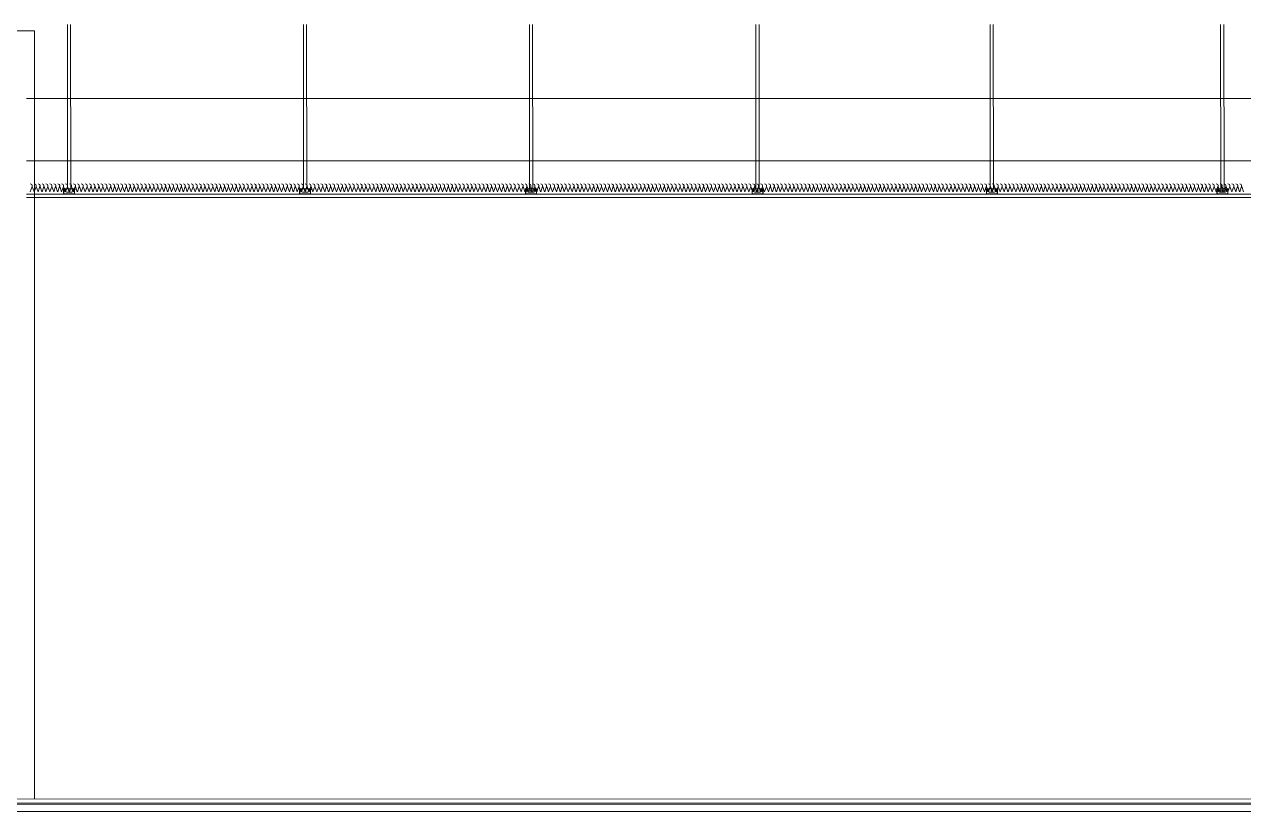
# Model space of a CAD drawing. Header units: metres. Extents: x -175 to 101, y -7 to 93.
# Drawn here: x 89.71 to 95.53, y -6.67 to -2.91 of the extents above; entities that cross this region are included whole.
import ezdxf

# ---------------------------------------------------------------- set-up
doc = ezdxf.new("R2010")
doc.units = ezdxf.units.M
doc.layers.add('DC_AISLAMIENTO', color=14, linetype='Continuous', lineweight=9, transparency=0.3)
doc.layers.add('DC_TRANSPARENTE', color=251, linetype='Continuous', lineweight=9, transparency=0.4)
doc.layers.add('DC_LINEA', color=251, linetype='Continuous', lineweight=9)

# ---------------------------------------------------------------- blocks, each defined once
blk = doc.blocks.new('AISLM1')
at = {"layer": 'DC_AISLAMIENTO'}
for p, q in [((-6235.44, 2491.68), (-6235.419, 2491.743)), ((-6235.417, 2491.743), (-6235.396, 2491.68))]:
    blk.add_line(p, q, dxfattribs=at)
blk.add_arc((-6235.44, 2491.749), 0.0225, 345, 90, dxfattribs=at)
blk = doc.blocks.new('123123')
for p, q in [((43.2358, -4.9476), (60.4205, -4.9471)), ((43.2358, -4.9676), (60.4205, -4.9671)), ((60.4205, -4.9726), (43.2358, -4.9731))]:
    blk.add_line(p, q)
blk.add_lwpolyline([(60.4205, -5.007), (43.2363, -5.0075)])
at = {"layer": 'DC_LINEA', "linetype": 'Continuous'}
for p, q in [((49.4399, -2.062), (60.1781, -2.062)), ((49.4399, -2.077), (60.1988, -2.077))]:
    blk.add_line(p, q, dxfattribs=at)
at = {"layer": 'DC_TRANSPARENTE', "linetype": 'Continuous', "transparency": 33554508}
for p, q in [((59.5781, -1.6043), (49.4399, -1.6043)), ((59.5781, -1.9018), (49.4399, -1.9018))]:
    blk.add_line(p, q, dxfattribs=at)
at = {"layer": 'DC_TRANSPARENTE', "lineweight": 0}
for points in [[(49.6352, -2.0352), (49.6344, -1.2512)], [(49.6505, -2.0352), (49.6498, -1.2512)], [(50.762, -2.0352), (50.7612, -1.2512)], [(50.7773, -2.0352), (50.7766, -1.2512)], [(51.8409, -2.0352), (51.8401, -1.2512)], [(51.8562, -2.0352), (51.8555, -1.2512)], [(52.9221, -2.0352), (52.9212, -1.2512)], [(52.9373, -2.0352), (52.9367, -1.2512)], [(54.0409, -2.0352), (54.0401, -1.2512)], [(54.0562, -2.0352), (54.0555, -1.2512)], [(55.1417, -2.0352), (55.1409, -1.2512)], [(55.157, -2.0352), (55.1564, -1.2512)], [(49.6656, -2.0429), (49.6591, -2.0441), (49.6585, -2.0411), (49.6691, -2.0406), (49.6691, -2.0607), (49.6165, -2.0607), (49.6165, -2.0406), (49.626, -2.0411), (49.6254, -2.0441), (49.6189, -2.0429)], [(49.6656, -2.0423), (49.6603, -2.0423), (49.668, -2.0417), (49.668, -2.0595), (49.6177, -2.0595), (49.6177, -2.0417), (49.6248, -2.0423), (49.6242, -2.0429), (49.6189, -2.0417)], [(50.7924, -2.0429), (50.7859, -2.0441), (50.7853, -2.0411), (50.7959, -2.0406), (50.7959, -2.0607), (50.7433, -2.0607), (50.7433, -2.0406), (50.7528, -2.0411), (50.7522, -2.0441), (50.7457, -2.0429)], [(50.7924, -2.0423), (50.7871, -2.0423), (50.7948, -2.0417), (50.7948, -2.0595), (50.7445, -2.0595), (50.7445, -2.0417), (50.7516, -2.0423), (50.751, -2.0429), (50.7457, -2.0417)], [(51.8713, -2.0429), (51.8648, -2.0441), (51.8642, -2.0411), (51.8748, -2.0406), (51.8748, -2.0607), (51.8222, -2.0607), (51.8222, -2.0406), (51.8317, -2.0411), (51.8311, -2.0441), (51.8246, -2.0429)], [(51.8713, -2.0423), (51.866, -2.0423), (51.8737, -2.0417), (51.8737, -2.0595), (51.8234, -2.0595), (51.8234, -2.0417), (51.8305, -2.0423), (51.8299, -2.0429), (51.8246, -2.0417)], [(52.9524, -2.0429), (52.9459, -2.0441), (52.9453, -2.0411), (52.956, -2.0406), (52.956, -2.0607), (52.9034, -2.0607), (52.9034, -2.0406), (52.9128, -2.0411), (52.9122, -2.0441), (52.9057, -2.0429)], [(52.9524, -2.0423), (52.9471, -2.0423), (52.9548, -2.0417), (52.9548, -2.0595), (52.9045, -2.0595), (52.9045, -2.0417), (52.9116, -2.0423), (52.9111, -2.0429), (52.9057, -2.0417)], [(54.0713, -2.0429), (54.0648, -2.0441), (54.0642, -2.0411), (54.0748, -2.0406), (54.0748, -2.0607), (54.0222, -2.0607), (54.0222, -2.0406), (54.0317, -2.0411), (54.0311, -2.0441), (54.0246, -2.0429)], [(54.0713, -2.0423), (54.066, -2.0423), (54.0737, -2.0417), (54.0737, -2.0595), (54.0234, -2.0595), (54.0234, -2.0417), (54.0305, -2.0423), (54.0299, -2.0429), (54.0246, -2.0417)], [(55.1721, -2.0429), (55.1656, -2.0441), (55.165, -2.0411), (55.1757, -2.0406), (55.1757, -2.0607), (55.1231, -2.0607), (55.1231, -2.0406), (55.1325, -2.0411), (55.1319, -2.0441), (55.1254, -2.0429)], [(55.1721, -2.0423), (55.1668, -2.0423), (55.1745, -2.0417), (55.1745, -2.0595), (55.1242, -2.0595), (55.1242, -2.0417), (55.1313, -2.0423), (55.1307, -2.0429), (55.1254, -2.0417)]]:
    blk.add_lwpolyline(points, dxfattribs=at)
at = {"layer": 'DC_TRANSPARENTE', "linetype": 'Continuous'}
blk.add_lwpolyline([(49.4781, -4.9476), (49.4781, -1.282), (47.5781, -1.282), (47.5781, -4.9476)], dxfattribs=at)
at = {"layer": 'DC_TRANSPARENTE', "lineweight": 0}
for points in [[(49.6431, -2.0524), (49.6561, -2.0524), (49.6656, -2.0476), (49.6668, -2.0471), (49.6668, -2.0459), (49.6662, -2.0447), (49.665, -2.0441), (49.6603, -2.0453), (49.6585, -2.0447), (49.6573, -2.0423), (49.6579, -2.0406), (49.6597, -2.0394), (49.6709, -2.0388), (49.6709, -2.037), (49.6697, -2.0358), (49.6686, -2.0352), (49.6431, -2.0352), (49.6171, -2.0352), (49.6159, -2.0358), (49.6147, -2.037), (49.6153, -2.0388), (49.626, -2.0394), (49.6278, -2.0406), (49.6283, -2.0423), (49.6272, -2.0447), (49.6254, -2.0453), (49.6207, -2.0441), (49.6195, -2.0447), (49.6189, -2.0459), (49.6189, -2.0471), (49.6295, -2.0524)], [(50.7699, -2.0524), (50.7829, -2.0524), (50.7924, -2.0476), (50.7936, -2.0471), (50.7936, -2.0459), (50.793, -2.0447), (50.7918, -2.0441), (50.7871, -2.0453), (50.7853, -2.0447), (50.7841, -2.0423), (50.7847, -2.0406), (50.7865, -2.0394), (50.7977, -2.0388), (50.7977, -2.037), (50.7965, -2.0358), (50.7954, -2.0352), (50.7699, -2.0352), (50.7439, -2.0352), (50.7427, -2.0358), (50.7415, -2.037), (50.7421, -2.0388), (50.7528, -2.0394), (50.7545, -2.0406), (50.7551, -2.0423), (50.754, -2.0447), (50.7522, -2.0453), (50.7475, -2.0441), (50.7463, -2.0447), (50.7457, -2.0459), (50.7457, -2.0471), (50.7563, -2.0524)], [(51.8488, -2.0524), (51.8618, -2.0524), (51.8713, -2.0476), (51.8725, -2.0471), (51.8725, -2.0459), (51.8719, -2.0447), (51.8707, -2.0441), (51.866, -2.0453), (51.8642, -2.0447), (51.863, -2.0423), (51.8636, -2.0406), (51.8654, -2.0394), (51.8766, -2.0388), (51.8766, -2.037), (51.8754, -2.0358), (51.8742, -2.0352), (51.8488, -2.0352), (51.8228, -2.0352), (51.8216, -2.0358), (51.8204, -2.037), (51.821, -2.0388), (51.8317, -2.0394), (51.8334, -2.0406), (51.834, -2.0423), (51.8329, -2.0447), (51.8311, -2.0453), (51.8264, -2.0441), (51.8252, -2.0447), (51.8246, -2.0459), (51.8246, -2.0471), (51.8352, -2.0524)], [(52.93, -2.0524), (52.943, -2.0524), (52.9524, -2.0476), (52.9536, -2.0471), (52.9536, -2.0459), (52.953, -2.0447), (52.9519, -2.0441), (52.9471, -2.0453), (52.9453, -2.0447), (52.9442, -2.0423), (52.9448, -2.0406), (52.9465, -2.0394), (52.9578, -2.0388), (52.9578, -2.037), (52.9566, -2.0358), (52.9554, -2.0352), (52.93, -2.0352), (52.904, -2.0352), (52.9028, -2.0358), (52.9016, -2.037), (52.9022, -2.0388), (52.9128, -2.0394), (52.9146, -2.0406), (52.9152, -2.0423), (52.914, -2.0447), (52.9122, -2.0453), (52.9075, -2.0441), (52.9063, -2.0447), (52.9057, -2.0459), (52.9057, -2.0471), (52.9164, -2.0524)], [(54.0488, -2.0524), (54.0618, -2.0524), (54.0713, -2.0476), (54.0725, -2.0471), (54.0725, -2.0459), (54.0719, -2.0447), (54.0707, -2.0441), (54.066, -2.0453), (54.0642, -2.0447), (54.063, -2.0423), (54.0636, -2.0406), (54.0654, -2.0394), (54.0766, -2.0388), (54.0766, -2.037), (54.0754, -2.0358), (54.0742, -2.0352), (54.0488, -2.0352), (54.0228, -2.0352), (54.0216, -2.0358), (54.0204, -2.037), (54.021, -2.0388), (54.0317, -2.0394), (54.0334, -2.0406), (54.034, -2.0423), (54.0329, -2.0447), (54.0311, -2.0453), (54.0264, -2.0441), (54.0252, -2.0447), (54.0246, -2.0459), (54.0246, -2.0471), (54.0352, -2.0524)], [(55.1497, -2.0524), (55.1627, -2.0524), (55.1721, -2.0476), (55.1733, -2.0471), (55.1733, -2.0459), (55.1727, -2.0447), (55.1715, -2.0441), (55.1668, -2.0453), (55.165, -2.0447), (55.1639, -2.0423), (55.1644, -2.0406), (55.1662, -2.0394), (55.1775, -2.0388), (55.1775, -2.037), (55.1763, -2.0358), (55.1751, -2.0352), (55.1497, -2.0352), (55.1236, -2.0352), (55.1225, -2.0358), (55.1213, -2.037), (55.1219, -2.0388), (55.1325, -2.0394), (55.1343, -2.0406), (55.1349, -2.0423), (55.1337, -2.0447), (55.1319, -2.0453), (55.1272, -2.0441), (55.126, -2.0447), (55.1254, -2.0459), (55.1254, -2.0471), (55.1361, -2.0524)], [(49.6461, -2.0441), (49.6449, -2.0417), (49.6431, -2.0406), (49.6408, -2.0417), (49.6396, -2.0441), (49.6408, -2.0465), (49.6431, -2.0471), (49.6449, -2.0465)], [(50.7729, -2.0441), (50.7717, -2.0417), (50.7699, -2.0406), (50.7676, -2.0417), (50.7664, -2.0441), (50.7676, -2.0465), (50.7699, -2.0471), (50.7717, -2.0465)], [(51.8518, -2.0441), (51.8506, -2.0417), (51.8488, -2.0406), (51.8465, -2.0417), (51.8453, -2.0441), (51.8465, -2.0465), (51.8488, -2.0471), (51.8506, -2.0465)], [(52.9329, -2.0441), (52.9317, -2.0417), (52.93, -2.0406), (52.9276, -2.0417), (52.9264, -2.0441), (52.9276, -2.0465), (52.93, -2.0471), (52.9317, -2.0465)], [(54.0518, -2.0441), (54.0506, -2.0417), (54.0488, -2.0406), (54.0465, -2.0417), (54.0453, -2.0441), (54.0465, -2.0465), (54.0488, -2.0471), (54.0506, -2.0465)], [(55.1526, -2.0441), (55.1514, -2.0417), (55.1497, -2.0406), (55.1473, -2.0417), (55.1461, -2.0441), (55.1473, -2.0465), (55.1497, -2.0471), (55.1514, -2.0465)]]:
    blk.add_lwpolyline(points, close=True, dxfattribs=at)
at = {"layer": 'DC_AISLAMIENTO', "linetype": 'Continuous', "xscale": 0.4166664258867374, "yscale": 0.4166664258867374, "zscale": 0.4166664258867374}
for p in [(2647.5555, -1040.2496), (2647.5743, -1040.2496), (2647.593, -1040.2496), (2647.6118, -1040.2496), (2647.6305, -1040.2496), (2647.6493, -1040.2496), (2647.668, -1040.2496), (2647.6868, -1040.2496), (2647.7055, -1040.2496), (2647.7243, -1040.2496), (2647.743, -1040.2496), (2647.7618, -1040.2496), (2647.7805, -1040.2496), (2647.7993, -1040.2496), (2647.818, -1040.2496), (2647.8368, -1040.2496), (2647.8555, -1040.2496), (2647.8743, -1040.2496), (2647.893, -1040.2496), (2647.9118, -1040.2496), (2647.9305, -1040.2496), (2647.9493, -1040.2496), (2647.968, -1040.2496), (2647.9868, -1040.2496), (2648.0055, -1040.2496), (2648.0243, -1040.2496), (2648.043, -1040.2496), (2648.0618, -1040.2496), (2648.0805, -1040.2496), (2648.0993, -1040.2496), (2648.118, -1040.2496), (2648.1368, -1040.2496), (2648.1555, -1040.2496), (2648.1743, -1040.2496), (2648.193, -1040.2496), (2648.2118, -1040.2496), (2648.2305, -1040.2496), (2648.2493, -1040.2496), (2648.268, -1040.2496), (2648.2868, -1040.2496), (2648.3055, -1040.2496), (2648.3243, -1040.2496), (2648.343, -1040.2496), (2648.3618, -1040.2496), (2648.3805, -1040.2496), (2648.3993, -1040.2496), (2648.418, -1040.2496), (2648.4368, -1040.2496), (2648.4555, -1040.2496), (2648.4743, -1040.2496), (2648.493, -1040.2496), (2648.5118, -1040.2496), (2648.5305, -1040.2496), (2648.5493, -1040.2496), (2648.568, -1040.2496), (2648.5868, -1040.2496), (2648.6055, -1040.2496), (2648.6243, -1040.2496), (2648.643, -1040.2496), (2648.6618, -1040.2496), (2648.6805, -1040.2496), (2648.6993, -1040.2496), (2648.718, -1040.2496), (2648.7368, -1040.2496), (2648.7555, -1040.2496), (2648.7743, -1040.2496), (2648.793, -1040.2496), (2648.8118, -1040.2496), (2648.8305, -1040.2496), (2648.8493, -1040.2496), (2648.868, -1040.2496), (2648.8868, -1040.2496), (2648.9055, -1040.2496), (2648.9243, -1040.2496), (2648.943, -1040.2496), (2648.9618, -1040.2496), (2648.9805, -1040.2496), (2648.9993, -1040.2496), (2649.018, -1040.2496), (2649.0368, -1040.2496), (2649.0555, -1040.2496), (2649.0743, -1040.2496), (2649.093, -1040.2496), (2649.1118, -1040.2496), (2649.1305, -1040.2496), (2649.1493, -1040.2496), (2649.168, -1040.2496), (2649.1868, -1040.2496), (2649.2055, -1040.2496), (2649.2243, -1040.2496), (2649.243, -1040.2496), (2649.2618, -1040.2496), (2649.2805, -1040.2496), (2649.2993, -1040.2496), (2649.318, -1040.2496), (2649.3368, -1040.2496), (2649.3555, -1040.2496), (2649.3743, -1040.2496), (2649.393, -1040.2496), (2649.4118, -1040.2496), (2649.4305, -1040.2496), (2649.4493, -1040.2496), (2649.468, -1040.2496), (2649.4868, -1040.2496), (2649.5055, -1040.2496), (2649.5243, -1040.2496), (2649.543, -1040.2496), (2649.5618, -1040.2496), (2649.5805, -1040.2496), (2649.5993, -1040.2496), (2649.618, -1040.2496), (2649.6368, -1040.2496), (2649.6555, -1040.2496), (2649.6743, -1040.2496), (2649.693, -1040.2496), (2649.7118, -1040.2496), (2649.7305, -1040.2496), (2649.7493, -1040.2496), (2649.768, -1040.2496), (2649.7868, -1040.2496), (2649.8055, -1040.2496), (2649.8243, -1040.2496), (2649.843, -1040.2496), (2649.8618, -1040.2496), (2649.8805, -1040.2496), (2649.8993, -1040.2496), (2649.918, -1040.2496), (2649.9368, -1040.2496), (2649.9555, -1040.2496), (2649.9743, -1040.2496), (2649.993, -1040.2496), (2650.0118, -1040.2496), (2650.0305, -1040.2496), (2650.0493, -1040.2496), (2650.068, -1040.2496), (2650.0868, -1040.2496), (2650.1055, -1040.2496), (2650.1243, -1040.2496), (2650.143, -1040.2496), (2650.1618, -1040.2496), (2650.1805, -1040.2496), (2650.1993, -1040.2496), (2650.218, -1040.2496), (2650.2368, -1040.2496), (2650.2555, -1040.2496), (2650.2743, -1040.2496), (2650.293, -1040.2496), (2650.3118, -1040.2496), (2650.3305, -1040.2496), (2650.3493, -1040.2496), (2650.368, -1040.2496), (2650.3868, -1040.2496), (2650.4055, -1040.2496), (2650.4243, -1040.2496), (2650.443, -1040.2496), (2650.4618, -1040.2496), (2650.4805, -1040.2496), (2650.4993, -1040.2496), (2650.518, -1040.2496), (2650.5368, -1040.2496), (2650.5555, -1040.2496), (2650.5743, -1040.2496), (2650.593, -1040.2496), (2650.6118, -1040.2496), (2650.6305, -1040.2496), (2650.6493, -1040.2496), (2650.668, -1040.2496), (2650.6868, -1040.2496), (2650.7055, -1040.2496), (2650.7243, -1040.2496), (2650.743, -1040.2496), (2650.7618, -1040.2496), (2650.7805, -1040.2496), (2650.7993, -1040.2496), (2650.818, -1040.2496), (2650.8368, -1040.2496), (2650.8555, -1040.2496), (2650.8743, -1040.2496), (2650.893, -1040.2496), (2650.9118, -1040.2496), (2650.9305, -1040.2496), (2650.9493, -1040.2496), (2650.968, -1040.2496), (2650.9868, -1040.2496), (2651.0055, -1040.2496), (2651.0243, -1040.2496), (2651.043, -1040.2496), (2651.0618, -1040.2496), (2651.0805, -1040.2496), (2651.0993, -1040.2496), (2651.118, -1040.2496), (2651.1368, -1040.2496), (2651.1555, -1040.2496), (2651.1743, -1040.2496), (2651.193, -1040.2496), (2651.2118, -1040.2496), (2651.2305, -1040.2496), (2651.2493, -1040.2496), (2651.268, -1040.2496), (2651.2868, -1040.2496), (2651.3055, -1040.2496), (2651.3243, -1040.2496), (2651.343, -1040.2496), (2651.3618, -1040.2496), (2651.3805, -1040.2496), (2651.3993, -1040.2496), (2651.418, -1040.2496), (2651.4368, -1040.2496), (2651.4555, -1040.2496), (2651.4743, -1040.2496), (2651.493, -1040.2496), (2651.5118, -1040.2496), (2651.5305, -1040.2496), (2651.5493, -1040.2496), (2651.568, -1040.2496), (2651.5868, -1040.2496), (2651.6055, -1040.2496), (2651.6243, -1040.2496), (2651.643, -1040.2496), (2651.6618, -1040.2496), (2651.6805, -1040.2496), (2651.6993, -1040.2496), (2651.718, -1040.2496), (2651.7368, -1040.2496), (2651.7555, -1040.2496), (2651.7743, -1040.2496), (2651.793, -1040.2496), (2651.8118, -1040.2496), (2651.8305, -1040.2496), (2651.8493, -1040.2496), (2651.868, -1040.2496), (2651.8868, -1040.2496), (2651.9055, -1040.2496), (2651.9243, -1040.2496), (2651.943, -1040.2496), (2651.9618, -1040.2496), (2651.9805, -1040.2496), (2651.9993, -1040.2496), (2652.018, -1040.2496), (2652.0368, -1040.2496), (2652.0555, -1040.2496), (2652.0743, -1040.2496), (2652.093, -1040.2496), (2652.1118, -1040.2496), (2652.1305, -1040.2496), (2652.1493, -1040.2496), (2652.168, -1040.2496), (2652.1868, -1040.2496), (2652.2055, -1040.2496), (2652.2243, -1040.2496), (2652.243, -1040.2496), (2652.2618, -1040.2496), (2652.2805, -1040.2496), (2652.2993, -1040.2496), (2652.318, -1040.2496), (2652.3368, -1040.2496), (2652.3555, -1040.2496), (2652.3743, -1040.2496), (2652.393, -1040.2496), (2652.4118, -1040.2496), (2652.4305, -1040.2496), (2652.4493, -1040.2496), (2652.468, -1040.2496), (2652.4868, -1040.2496), (2652.5055, -1040.2496), (2652.5243, -1040.2496), (2652.543, -1040.2496), (2652.5618, -1040.2496), (2652.5805, -1040.2496), (2652.5993, -1040.2496), (2652.618, -1040.2496), (2652.6368, -1040.2496), (2652.6555, -1040.2496), (2652.6743, -1040.2496), (2652.693, -1040.2496), (2652.7118, -1040.2496), (2652.7305, -1040.2496), (2652.7493, -1040.2496), (2652.768, -1040.2496), (2652.7868, -1040.2496), (2652.8055, -1040.2496), (2652.8243, -1040.2496), (2652.843, -1040.2496), (2652.8618, -1040.2496), (2652.8805, -1040.2496), (2652.8993, -1040.2496), (2652.918, -1040.2496), (2652.9368, -1040.2496), (2652.9555, -1040.2496), (2652.9743, -1040.2496), (2652.993, -1040.2496), (2653.0118, -1040.2496), (2653.0305, -1040.2496), (2653.0493, -1040.2496), (2653.068, -1040.2496), (2653.0868, -1040.2496), (2653.1055, -1040.2496), (2653.1243, -1040.2496), (2653.143, -1040.2496), (2653.1618, -1040.2496), (2653.1805, -1040.2496), (2653.1993, -1040.2496), (2653.218, -1040.2496), (2653.2368, -1040.2496), (2653.2555, -1040.2496), (2653.2743, -1040.2496), (2653.293, -1040.2496), (2653.3118, -1040.2496), (2653.3305, -1040.2496)]:
    blk.add_blockref('AISLM1', p, dxfattribs=at)

msp = doc.modelspace()

# ---------------------------------------------------------------- block references
at = {"layer": 'DC_LINEA'}
msp.add_blockref('123123', (40.2782, -1.6607), dxfattribs=at)

doc.saveas('drawing.dxf')
